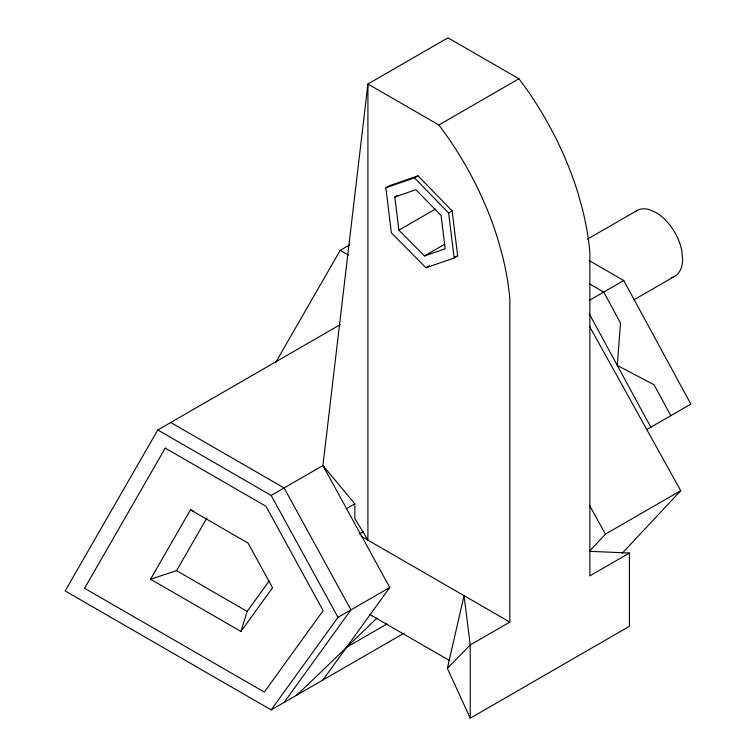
<?xml version="1.0" encoding="UTF-8"?>
<svg xmlns="http://www.w3.org/2000/svg" width="756" height="756" viewBox="0 0 756 756"><rect width="100%" height="100%" fill="white"/><g stroke="black" fill="none" stroke-linecap="round" stroke-linejoin="round"><path stroke-width="1.13" d="M322.916 680.013L389.756 587.488L322.916 465.545L367.917 84.02L447.977 37.8L518.928 78.766A220.761 127.452 60 0 1 578.217 193.98L582.385 208.949A220.761 127.452 60 0 1 589.878 252.608L589.878 575.864L629.455 553.014L629.455 626.28L470.241 718.2L447.363 668.361L464.061 595.662L470.241 644.934L470.241 718.2M193.668 511.179L190.484 509.837L150.538 579.247L240.966 631.449L247.174 611.415L269.259 580.844M340.276 324.607L157.796 429.966L65.148 590.946L271.168 709.893L404.091 633.15M275.515 362.748L340.2 250.359L349.348 245.076M150.538 579.247L176.573 570.657L206.898 517.973M240.966 631.449L272.547 587.724L248.091 543.101L190.484 509.837M271.168 709.893L338.008 617.359L389.756 587.488M284.105 702.418L350.945 609.894L284.105 487.951L170.733 422.5M589.425 551.275L605.452 534.114L680.693 490.672L589.482 326.261M622.179 553.307L680.693 490.672M447.363 668.361L470.241 644.934L509.818 622.084L509.818 298.837A220.761 127.452 60 0 0 502.324 255.169L498.157 240.2A220.761 127.452 60 0 0 438.867 124.986L367.917 84.02L367.917 540.153L354.847 518.493L354.847 503.827L322.916 465.545L271.168 495.426L157.796 429.966M377.074 618.049L297.042 694.953L299.754 692.676M438.867 124.986L518.928 78.766M385.862 187.743L389.378 185.711L418.021 175.827L452.154 210.952L457.654 255.982L454.139 258.013L425.968 267.737L391.381 232.876L385.862 187.743L414.496 177.849L418.021 175.827M394.83 196.976L415.942 189.68L441.117 215.583L445.171 248.781L424.456 255.934L398.885 230.174L394.83 196.976L397.873 195.218M398.885 230.174L435.343 209.119M454.139 258.013L448.639 212.984L452.154 210.952M424.456 255.934L444.708 244.245M425.968 267.737L429.484 265.706M587.45 239.142L637.166 210.442M589.727 300.16L623.747 280.514L690.852 404.11L646.824 429.531M633.972 299.801L674.55 276.375M346.531 508.627L354.847 503.827M359.261 533.991L363.315 531.657M346.531 647.325L387.119 623.889M454.403 257.106L457.654 255.982M589.708 551.351L629.455 553.014M589.236 260.593L623.747 280.514M589.642 283.935L603.742 292.071L620.515 322.973L617.274 365.422L654.063 384.766L670.837 415.668M340.2 250.359L348.336 255.055M361.151 536.25L509.818 622.084M369.438 614.307L449.82 660.706M176.573 570.657L247.174 611.415M414.496 177.849L448.639 212.984M322.916 465.545L325.354 469.589M589.491 505.339L605.452 534.114M271.168 495.426L338.008 617.359M589.321 313.92L650.831 427.216M671.319 277.603A37.895 21.877 60 0 0 682.649 259.289L681.836 250.794A37.895 21.877 60 0 0 656.217 212.672L649.272 209.61A37.895 21.877 60 0 0 635.267 211.718M165.224 448.119L84.559 588.291L264.307 692.071L323.133 610.631L265.923 506.255L165.224 448.119"/></g></svg>
